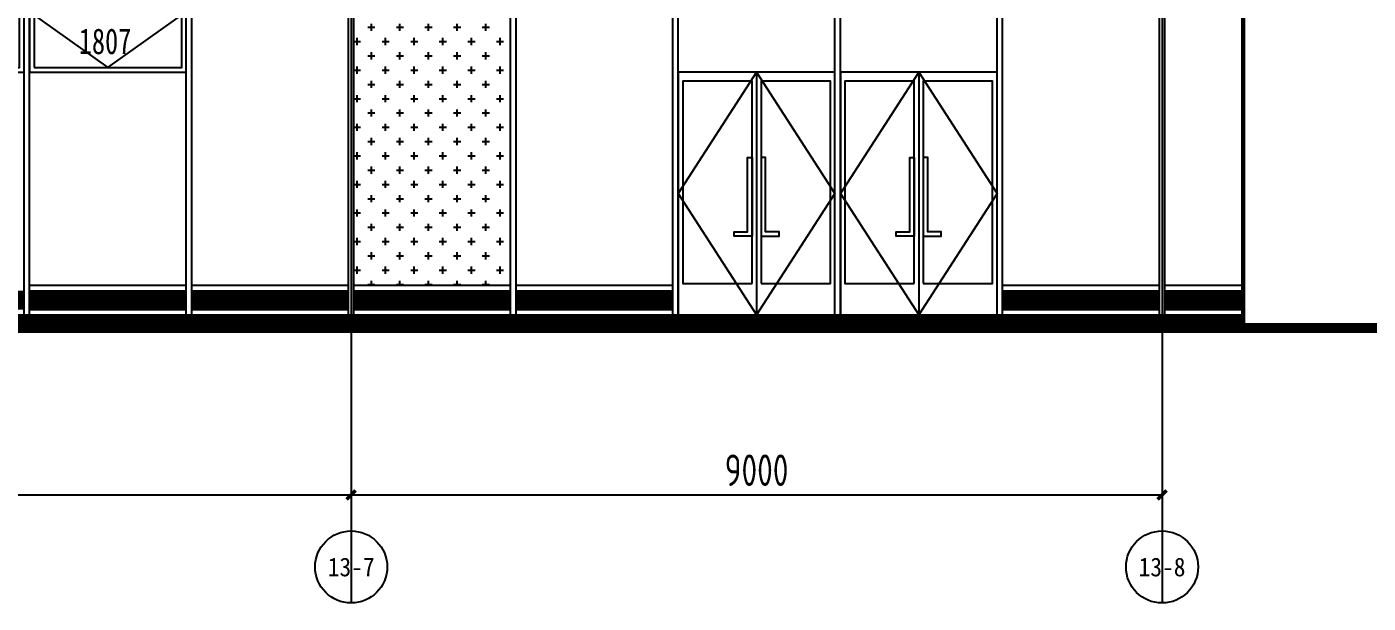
# Model space of a CAD drawing. Extents: x -280168 to 205214, y -148835 to -64913.
# Drawn here: x 46168 to 61056, y -114985 to -108580 of the extents above; entities that cross this region are included whole.
import ezdxf
from ezdxf.enums import TextEntityAlignment as Align

# ---------------------------------------------------------------- set-up
doc = ezdxf.new("R2010")
doc.units = 0
doc.header["$LTSCALE"] = 1000
doc.header["$MEASUREMENT"] = 0
for name, color, linetype in [('01-标注_轴线坐标', 132, 'Continuous'), ('02-TEXT_轴号', 7, 'Continuous'), ('05-填充_156', 156, 'Continuous'), ('05-填充_18', 18, 'Continuous'), ('A-C_玻璃幕墙', 140, 'Continuous'), ('A-C_窗', 140, 'Continuous'), ('A-C_门', 150, 'Continuous'), ('AXIS_TEXT', 7, 'Continuous'), ('E-立面轮廓', 241, 'Continuous')]:
    doc.layers.add(name, color=color, linetype=linetype)
doc.layers.add('04-不打印_辅助线', color=165, linetype='Continuous', plot=False)
doc.styles.add('_TCH_AXIS', font='STXIHEI_0.TTF', dxfattribs={"width": 0.75})
doc.styles.add('_TCH_DIM_T3', font='ros1.shx', dxfattribs={"width": 0.85, "bigfont": 'jd.shx'})
doc.styles.add('COMPLEX', font='COMPLEX')
doc.styles.get("Standard").update_dxf_attribs({"font": 'STXIHEI_0.TTF', "width": 0.75})
doc.dimstyles.new('_TCH_ARCH&&100', dxfattribs={"dimtxt": 350, "dimasz": 100, "dimexe": 250, "dimexo": 300, "dimgap": 100, "dimtad": 1, "dimdec": 0, "dimzin": 0, "dimdsep": 46, "dimtxsty": '_TCH_DIM_T3', "dimblk": 'ARCHTICK', "dimcen": 0.09, "dimclrt": 7, "dimazin": 2, "dimtfac": 1, "dimtdec": 0, "dimtix": 1, "dimtmove": 2, "dimatfit": 3, "dimfxl": 0, "dimtolj": 1, "dimtzin": 0, "dimarcsym": 0})

# ---------------------------------------------------------------- blocks, each defined once
blk = doc.blocks.new('*U244')
at = {"layer": 'A-C_玻璃幕墙'}
for p, q in [((-30, -2025), (-30, 8675)), ((30, -2025), (30, 8675))]:
    blk.add_line(p, q, dxfattribs=at)
blk = doc.blocks.new('*U245')
at = {"layer": 'A-C_玻璃幕墙', "color": 0, "linetype": 'ByBlock', "lineweight": -2, "transparency": 16777216}
for p in [(-12600, 0), (-10800, 0), (-9000, 0), (-7200, 0), (-5400, 0), (-3600, 0), (-1800, 0), (0, 0)]:
    blk.add_blockref('*U244', p, dxfattribs=at)
blk = doc.blocks.new('*U246')
at = {"layer": 'A-C_玻璃幕墙'}
for p, q in [((-870, 30), (870, 30)), ((-870, -30), (870, -30))]:
    blk.add_line(p, q, dxfattribs=at)
blk = doc.blocks.new('*U247')
at = {"layer": 'A-C_玻璃幕墙', "color": 0, "linetype": 'ByBlock', "lineweight": -2, "transparency": 16777216}
blk.add_blockref('*U246', (0, 0), dxfattribs=at)
blk = doc.blocks.new('*U248')
at = {"layer": 'A-C_玻璃幕墙'}
for p, q in [((-870, 30), (870, 30)), ((-870, -30), (870, -30))]:
    blk.add_line(p, q, dxfattribs=at)
blk = doc.blocks.new('*U249')
at = {"layer": 'A-C_玻璃幕墙', "color": 0, "linetype": 'ByBlock', "lineweight": -2, "transparency": 16777216}
blk.add_blockref('*U248', (0, 0), dxfattribs=at)
blk = doc.blocks.new('*U242')
at = {"layer": '05-填充_18', "const_width": 210}
blk.add_lwpolyline([(-870, 0), (870, 0)], dxfattribs=at)
blk = doc.blocks.new('*U243')
at = {"color": 0, "linetype": 'ByBlock', "lineweight": -2, "transparency": 16777216}
blk.add_blockref('*U242', (0, 0), dxfattribs=at)
blk = doc.blocks.new('A$C649D47EF')
for points in [[(-1735, 0), (5, 0), (5, 670), (-1735, 670)], [(-1685, 50), (-45, 50), (-45, 620), (-1685, 620)]]:
    blk.add_lwpolyline(points, close=True)
for points in [[(-1735, 670), (-865, 50)], [(-865, 50), (5, 670)]]:
    blk.add_lwpolyline(points)
at = {"layer": '04-不打印_辅助线', "width": 0.75}
blk.add_text('1807', height=285.4, dxfattribs=at).set_placement((-1188, 199))
blk = doc.blocks.new('*U266')
at = {"layer": 'A-C_窗'}
blk.add_blockref('A$C649D47EF', (865, -335), dxfattribs=at)
blk = doc.blocks.new('*U267')
at = {"color": 0, "linetype": 'ByBlock', "lineweight": -2, "transparency": 16777216}
for p in [(0, 0), (1800, 0), (3600, 0)]:
    blk.add_blockref('*U266', p, dxfattribs=at)
blk = doc.blocks.new('*U311')
at = {"layer": 'A-C_玻璃幕墙'}
for p, q in [((-870, 30), (870, 30)), ((-870, -30), (870, -30))]:
    blk.add_line(p, q, dxfattribs=at)
blk = doc.blocks.new('*U312')
at = {"layer": 'A-C_玻璃幕墙', "color": 0, "linetype": 'ByBlock', "lineweight": -2, "transparency": 16777216}
for p in [(-5400, 0), (-3600, 0), (-1800, 0), (0, 0)]:
    blk.add_blockref('*U311', p, dxfattribs=at)
blk = doc.blocks.new('*U313')
at = {"layer": 'A-C_玻璃幕墙'}
for p, q in [((-870, 30), (870, 30)), ((-870, -30), (870, -30))]:
    blk.add_line(p, q, dxfattribs=at)
blk = doc.blocks.new('*U314')
at = {"layer": 'A-C_玻璃幕墙', "color": 0, "linetype": 'ByBlock', "lineweight": -2, "transparency": 16777216}
for p in [(-5400, 0), (-3600, 0), (-1800, 0), (0, 0)]:
    blk.add_blockref('*U313', p, dxfattribs=at)
blk = doc.blocks.new('*U309')
at = {"layer": '05-填充_18', "const_width": 210}
blk.add_lwpolyline([(-870, 0), (870, 0)], dxfattribs=at)
blk = doc.blocks.new('*U310')
at = {"color": 0, "linetype": 'ByBlock', "lineweight": -2, "transparency": 16777216}
for p in [(-7200, 0), (-5400, 0), (-3600, 0), (-1800, 0), (0, 0)]:
    blk.add_blockref('*U309', p, dxfattribs=at)
blk = doc.blocks.new('mmmm2')
for points in [[(-1740, 0), (0, 0), (0, 2700), (-1740, 2700)], [(-920, 350), (-920, 2600), (-1690, 2600), (-1690, 350)], [(-820, 350), (-50, 350), (-50, 2600), (-820, 2600)], [(-920, 875), (-1120, 875), (-1120, 925), (-970, 925), (-970, 1750), (-920, 1750)], [(-820, 875), (-620, 875), (-620, 925), (-770, 925), (-770, 1750), (-820, 1750)]]:
    blk.add_lwpolyline(points, close=True)
for points in [[(-870, 2700), (-1740, 1350), (-870, 0)], [(-870, 2700), (-870, 0)], [(-870, 2700), (0, 1350), (-870, 0)]]:
    blk.add_lwpolyline(points)
blk = doc.blocks.new('_AXISO')
blk.add_circle((0, 0), 0.5)
at = {"layer": 'AXIS_TEXT', "style": 'COMPLEX', "width": 1.041667}
blk.add_attdef('A', text='', height=0.56, dxfattribs=at).set_placement((-0.25, -0.28), (0.25, -0.28), align=Align.FIT)
blk = doc.blocks.new('_ArchTick')
at = {"color": 0, "linetype": 'ByBlock', "const_width": 0.4}
blk.add_lwpolyline([(-0.5, -0.5), (0.5, 0.5)], dxfattribs=at)
blk = doc.blocks.new('*D824')
at = {"layer": '01-标注_轴线坐标', "color": 0, "lineweight": -2, "transparency": 16777216}
for p, q in [((40768, -112382), (40768, -114032)), ((49768, -112382), (49768, -114032)), ((40768, -113782), (49768, -113782))]:
    blk.add_line(p, q, dxfattribs=at)
at = {"layer": 'Defpoints', "color": 0, "transparency": 16777216}
for p in [(40768, -112082), (49768, -112082), (49768, -113782)]:
    blk.add_point(p, dxfattribs=at)
at = {"layer": '01-标注_轴线坐标', "color": 0, "lineweight": -2, "transparency": 16777216, "xscale": 100, "yscale": 100, "zscale": 100, "rotation": 180}
blk.add_blockref('_ArchTick', (40768, -113782), dxfattribs=at)
at = {"layer": '01-标注_轴线坐标', "color": 0, "lineweight": -2, "transparency": 16777216, "xscale": 100, "yscale": 100, "zscale": 100}
blk.add_blockref('_ArchTick', (49768, -113782), dxfattribs=at)
at = {"layer": '01-标注_轴线坐标', "color": 7, "transparency": 16777216, "insert": (45268, -113507), "char_height": 350, "attachment_point": 5, "style": '_TCH_DIM_T3'}
blk.add_mtext('\\A1;9000', dxfattribs=at)
blk = doc.blocks.new('*D825')
at = {"layer": '01-标注_轴线坐标', "color": 0, "lineweight": -2, "transparency": 16777216}
for p, q in [((49768, -112382), (49768, -114032)), ((58768, -112382), (58768, -114032)), ((49768, -113782), (58768, -113782))]:
    blk.add_line(p, q, dxfattribs=at)
at = {"layer": 'Defpoints', "color": 0, "transparency": 16777216}
for p in [(49768, -112082), (58768, -112082), (58768, -113782)]:
    blk.add_point(p, dxfattribs=at)
at = {"layer": '01-标注_轴线坐标', "color": 0, "lineweight": -2, "transparency": 16777216, "xscale": 100, "yscale": 100, "zscale": 100, "rotation": 180}
blk.add_blockref('_ArchTick', (49768, -113782), dxfattribs=at)
at = {"layer": '01-标注_轴线坐标', "color": 0, "lineweight": -2, "transparency": 16777216, "xscale": 100, "yscale": 100, "zscale": 100}
blk.add_blockref('_ArchTick', (58768, -113782), dxfattribs=at)
at = {"layer": '01-标注_轴线坐标', "color": 7, "transparency": 16777216, "insert": (54268, -113507), "char_height": 350, "attachment_point": 5, "style": '_TCH_DIM_T3'}
blk.add_mtext('\\A1;9000', dxfattribs=at)

msp = doc.modelspace()

# ---------------------------------------------------------------- hatches: boundary and pattern name
at = {"layer": '05-填充_156'}
h = msp.add_hatch(dxfattribs=at)
h.set_pattern_fill('CROSS', color=136, scale=100)
h.set_pattern_definition([(0, (-1800, 0), (158.75, 158.75), [79.375, -238.125]), (90, (-1760.31, -39.69), (-158.75, 158.75), [79.375, -238.125])])
h.paths.add_polyline_path([(51538.4, -108412.1), (49798.4, -108412.1), (49798.4, -111452.1), (51538.4, -111452.1)])

# ---------------------------------------------------------------- linework, layer by layer
msp.add_lwpolyline([(59668.4, -111782.1), (59668.4, -111722.1)])
at = {"layer": '01-标注_轴线坐标'}
for p, q in [((49768.4, -112282.1), (49768.4, -114182.1)), ((58768.4, -112282.1), (58768.4, -114182.1))]:
    msp.add_line(p, q, dxfattribs=at)
at = {"layer": '04-不打印_辅助线'}
for p, q in [((49768.4, -90432.1), (49768.4, -114984.6)), ((58768.4, -90432.1), (58768.4, -114984.6))]:
    msp.add_line(p, q, dxfattribs=at)
at = {"layer": '05-填充_18'}
for points, const_width in [([(58798.4, -111617.1), (59668.4, -111617.1)], 210), ([(368.4, -111832.1), (59668.4, -111832.1)], 100)]:
    msp.add_lwpolyline(points, dxfattribs=dict(at, const_width=const_width))
at = {"layer": 'A-C_玻璃幕墙'}
for p, q in [((58798.4, -111452.1), (59668.4, -111452.1)), ((58798.4, -111512.1), (59668.4, -111512.1)), ((58798.4, -111722.1), (59668.4, -111722.1)), ((58798.4, -111782.1), (59668.4, -111782.1))]:
    msp.add_line(p, q, dxfattribs=at)
at = {"layer": 'A-C_窗'}
msp.add_line((368.4, -111782.1), (59668.4, -111782.1), dxfattribs=at)
at = {"layer": 'E-立面轮廓'}
msp.add_line((-10553.2, -111882.1), (70605.7, -111882.1), dxfattribs=at)
msp.add_lwpolyline([(59668.4, -101082.1), (59668.4, -111882.1)], dxfattribs=at)
for points, const_width in [([(59668.4, -107762.1), (59668.4, -111882.1)], 50), ([(-10553.2, -111932.1), (70605.7, -111932.1)], 100)]:
    msp.add_lwpolyline(points, dxfattribs=dict(at, const_width=const_width))

# ---------------------------------------------------------------- block references
for name, p in [('*U267', (43468.4, -108747.1)), ('*U310', (52468.4, -111617.1)), ('*U243', (57868.4, -111617.1))]:
    msp.add_blockref(name, p)
at = {"layer": '01-标注_轴线坐标'}
ref = msp.add_blockref('_AXISO', (49768.4, -114582.1), dxfattribs=dict(at, xscale=800, yscale=800, zscale=800))
ref.add_attrib('A', '13-7', dxfattribs={"layer": '02-TEXT_轴号', "height": 207.98, "style": '_TCH_AXIS', "width": 1.248746}).set_placement((49508.5, -114686.1), (50028.4, -114686.1), align=Align.FIT)
ref = msp.add_blockref('_AXISO', (58768.4, -114582.1), dxfattribs=dict(at, xscale=800, yscale=800, zscale=800))
ref.add_attrib('A', '13-8', dxfattribs={"layer": '02-TEXT_轴号', "height": 207.98, "style": '_TCH_AXIS', "width": 1.248746}).set_placement((58508.5, -114686.1), (59028.4, -114686.1), align=Align.FIT)
at = {"layer": 'A-C_玻璃幕墙'}
for name, p in [('*U245', (58768.4, -109757.1)), ('*U312', (52468.4, -111482.1)), ('*U247', (57868.4, -111482.1)), ('*U314', (52468.4, -111752.1)), ('*U249', (57868.4, -111752.1))]:
    msp.add_blockref(name, p, dxfattribs=at)
at = {"layer": 'A-C_门'}
for p in [(55138.4, -111782.1), (56938.4, -111782.1)]:
    msp.add_blockref('mmmm2', p, dxfattribs=at)

# ---------------------------------------------------------------- dimensions: what is measured, and where the dimension line sits
at = {"layer": '01-标注_轴线坐标'}
for p1, p2, picture, middle in [((40768.4, -112082.1), (49768.4, -112082.1), '*D824', (45268.4, -113507.1)), ((49768.4, -112082.1), (58768.4, -112082.1), '*D825', (54268.4, -113507.1))]:
    dim = msp.add_aligned_dim(p1=p1, p2=p2, distance=-1700, dimstyle='_TCH_ARCH&&100', dxfattribs=at)
    dim.commit()
    dim.dimension.update_dxf_attribs({"geometry": picture, "text_midpoint": middle})

doc.saveas('drawing.dxf')
